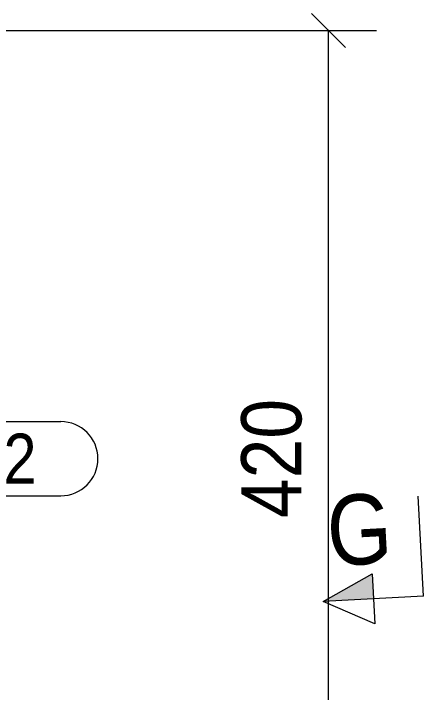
# Model space of a CAD drawing. Header units: millimetres. Extents: x 2 to 579, y 1 to 825.
# Drawn here: x 97.07 to 117.5, y 648.49 to 682.35 of the extents above; entities that cross this region are included whole.
import ezdxf

# ---------------------------------------------------------------- set-up
doc = ezdxf.new("R2010")
doc.units = ezdxf.units.MM
doc.linetypes.add('XKITLINE00', pattern=[0])
for name, color, linetype, lineweight in [('Dimensions', 7, 'Continuous', 0), ('PartMark', 7, 'Continuous', 0), ('Section', 6, 'Continuous', 0)]:
    doc.layers.add(name, color=color, linetype=linetype, lineweight=lineweight)
doc.styles.add('ARIAL', font='ARIAL.TTF')

# ---------------------------------------------------------------- blocks, each defined once
blk = doc.blocks.new('*A272')
at = {"layer": 'Section'}
blk.add_hatch(color=3, dxfattribs=at).paths.add_polyline_path([(115.007, 653.156), (112.511, 653.024), (114.942, 654.404)], flags=17)
at = {"layer": 'Section', "color": 1, "linetype": 'XKITLINE00', "lineweight": 0}
for q in [(117.241, 658.28), (112.511, 653.024)]:
    blk.add_line((117.504, 653.287), q, dxfattribs=at)
at = {"layer": 'Section', "color": 3, "linetype": 'XKITLINE00', "lineweight": 0}
for p, q in [((112.511, 653.024), (114.942, 654.404)), ((114.942, 654.404), (115.073, 651.907)), ((115.073, 651.907), (112.511, 653.024))]:
    blk.add_line(p, q, dxfattribs=at)
at = {"layer": 'Section', "color": 7, "style": 'ARIAL', "width": 0.85}
blk.add_text('G', height=3.5, rotation=3.0138, dxfattribs=at).set_placement((112.788, 654.791))
blk = doc.blocks.new('*A276')
at = {"layer": 'Dimensions', "color": 7, "linetype": 'XKITLINE00', "lineweight": 0}
for p, q in [((111.921, 682.348), (113.618, 680.651)), ((86.462, 681.499), (115.169, 681.499)), ((112.769, 639.549), (112.769, 681.499)), ((111.921, 640.397), (113.618, 638.7)), ((75.462, 639.549), (115.169, 639.549))]:
    blk.add_line(p, q, dxfattribs=at)
at = {"layer": 'Dimensions', "color": 3}
for p in [(112.769, 681.499), (112.769, 639.549)]:
    blk.add_point(p, dxfattribs=at)
at = {"layer": 'Dimensions', "color": 3, "style": 'ARIAL', "width": 0.85}
blk.add_text('420', height=3, rotation=90.0002, dxfattribs=at).set_placement((111.419, 657.186))
blk = doc.blocks.new('*A293')
at = {"layer": 'PartMark', "color": 7, "linetype": 'XKITLINE00', "lineweight": 0}
for p, q in [((92.661, 662), (99.424, 662)), ((87.465, 657.15), (92.661, 658.3)), ((92.661, 658.3), (99.424, 658.3))]:
    blk.add_line(p, q, dxfattribs=at)
for centre, start, end in [((92.661, 660.15), 90, 270), ((99.424, 660.15), 270, 90)]:
    blk.add_arc(centre, 1.85, start, end, dxfattribs=at)
at = {"layer": 'PartMark', "color": 3, "style": 'ARIAL', "width": 0.85}
blk.add_text('472', height=2.5, dxfattribs=at).set_placement((93.261, 658.9))

msp = doc.modelspace()

# ---------------------------------------------------------------- block references
at = {"lineweight": 0}
for name in ['*A272', '*A276', '*A293']:
    msp.add_blockref(name, (0, 0), dxfattribs=at)

doc.saveas('drawing.dxf')
